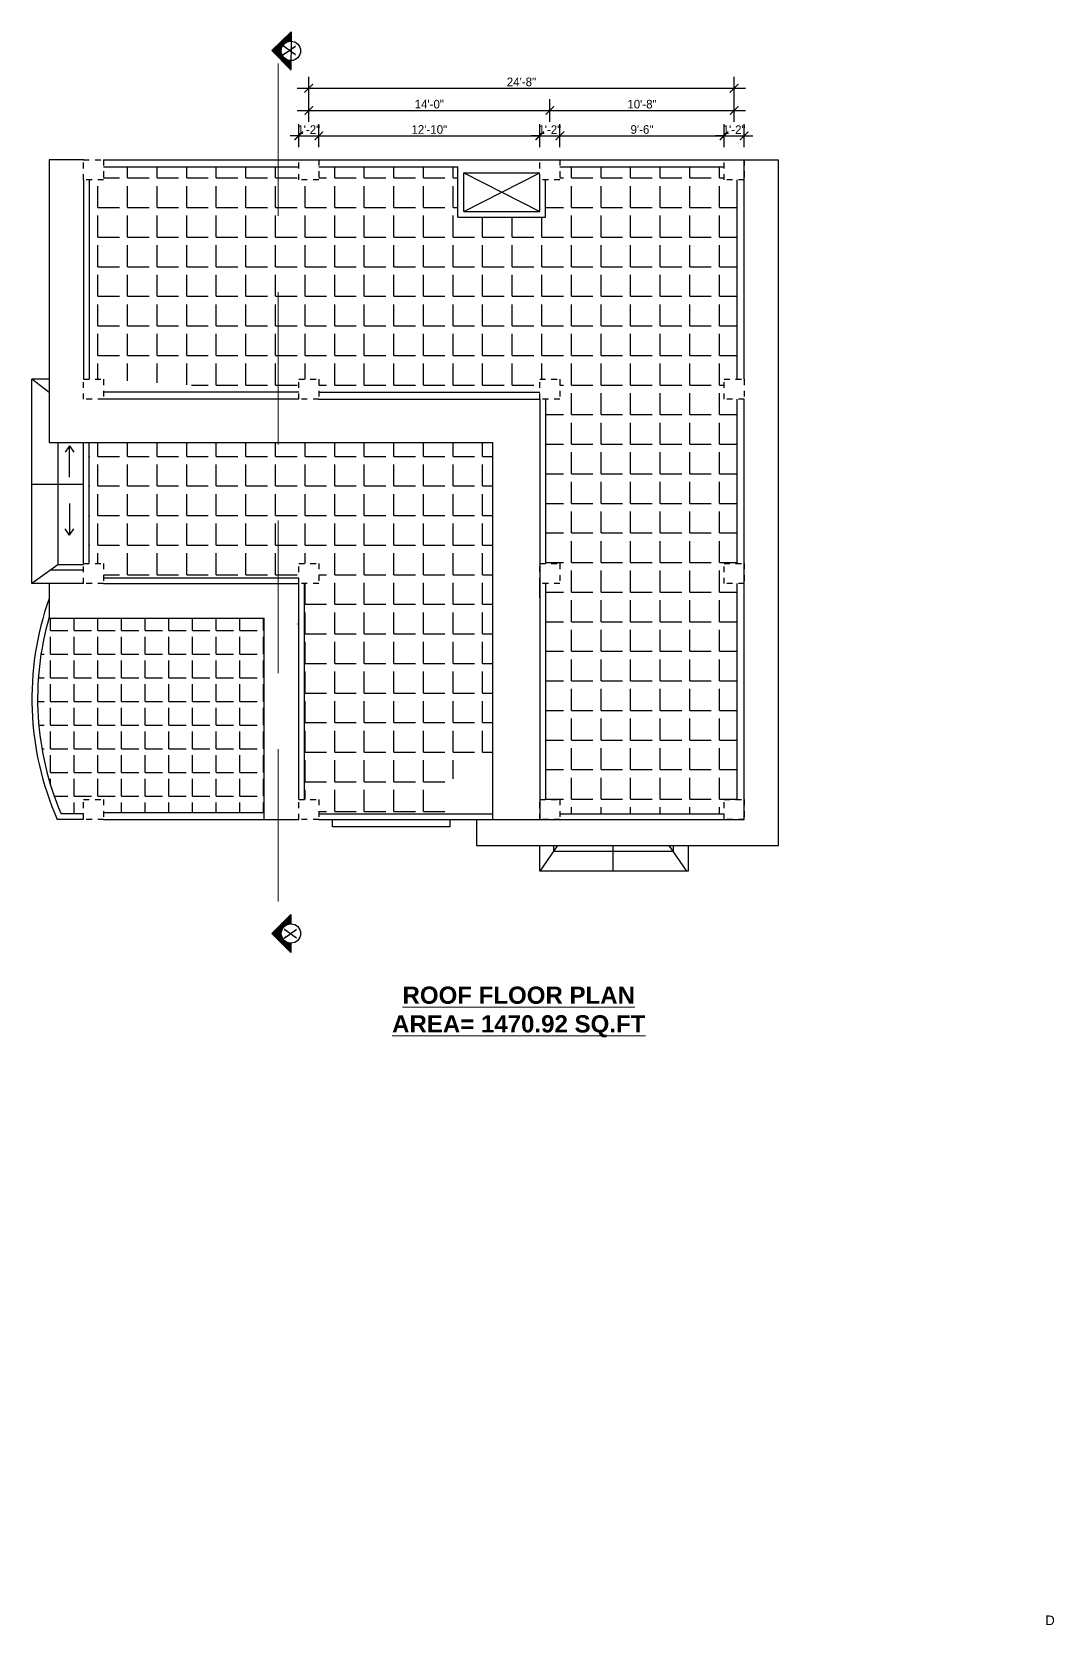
# Model space of a CAD drawing. Header units: inches. Extents: x -343 to 13887, y -13069 to -746.
# Drawn here: x 6872 to 7585, y -12208 to -11097 of the extents above; entities that cross this region are included whole.
import ezdxf

# ---------------------------------------------------------------- set-up
doc = ezdxf.new("R2010")
doc.units = ezdxf.units.IN
doc.header["$LTSCALE"] = 17
doc.header["$MEASUREMENT"] = 0
for name, pattern in [('21_FP_00$0$HIDDEN', [0.375, 0.25, -0.125]), ('Dash1', [0.4724409448818896, 0.2362204724409448, -0.2362204724409448]), ('PHANTOM2', [1.25, 0.625, -0.125, 0.125, -0.125, 0.125, -0.125])]:
    doc.linetypes.add(name, pattern=pattern)
for name, color, linetype, lineweight in [('25 BOT BAR', 12, 'Continuous', 25), ('aa_dim', 5, 'Continuous', 9), ('aa_section_line', 2, 'PHANTOM2', 13), ('DOOR & WIN', 1, 'Continuous', 25), ('OUTLINE', 1, 'Continuous', 25), ('TEXT', 231, 'Continuous', 20)]:
    doc.layers.add(name, color=color, linetype=linetype, lineweight=lineweight)
doc.layers.add('A-Sect-Iden', color=111, linetype='Continuous')
doc.styles.add('ARCHITECTURE', font='stylu.ttf')
doc.styles.add('HEADING', font='swissel.ttf')
doc.dimstyles.new('8 SCALE', dxfattribs={"dimscale": 0, "dimtxt": 6, "dimasz": 6, "dimexe": 8, "dimexo": 8, "dimgap": 1.25, "dimtad": 1, "dimdec": 0, "dimzin": 3, "dimdsep": 46, "dimlunit": 4, "dimtxsty": 'ARCHITECTURE', "dimblk": 'ARCHTICK', "dimcen": 8, "dimdle": 8, "dimclrd": 5, "dimclre": 5, "dimclrt": 7, "dimadec": 0, "dimazin": 0, "dimtfac": 0.75, "dimtdec": 0, "dimtix": 1, "dimtmove": 2, "dimatfit": 3, "dimldrblk": 'ARCHTICK', "dimfxl": 8, "dimfxlon": 1, "dimtolj": 1, "dimtzin": 0, "dimlwd": -1, "dimlwe": -1, "dimarcsym": 0})
pattern_1 = [(0, (-4219.174467211269, -895.3404075170984), (0, 20.625), [15, -5.625]), (90, (-4219.174467211269, -895.3404075170984), (-20.625, 1.262917011620708e-15), [15, -5.625])]
pattern_2 = [(0, (-4219.174467211269, 0), (0, 20.625), [15, -5.625]), (90, (-4219.174467211269, 0), (-20.625, 1.262917011620708e-15), [15, -5.625])]

# ---------------------------------------------------------------- blocks, each defined once
blk = doc.blocks.new('_ArchTick')
at = {"color": 0, "linetype": 'ByBlock', "const_width": 0.15}
blk.add_lwpolyline([(-0.5, -0.5), (0.5, 0.5)], dxfattribs=at)
blk = doc.blocks.new('*D3055')
at = {"layer": 'Defpoints', "color": 0, "transparency": 16777216}
for p in [(7072.292997429118, -11169.93709188835), (7058.292997429118, -11186.67711811587), (7072.292997429118, -11186.67711811587)]:
    blk.add_point(p, dxfattribs=at)
at = {"layer": 'OUTLINE', "color": 5, "transparency": 16777216}
for p, q in [((7058.292997429118, -11177.93709188835), (7058.292997429118, -11161.93709188835)), ((7072.292997429118, -11177.93709188835), (7072.292997429118, -11161.93709188835)), ((7058.292997429118, -11169.93709188835), (7052.292997429118, -11169.93709188835)), ((7058.292997429118, -11169.93709188835), (7072.292997429118, -11169.93709188835)), ((7072.292997429118, -11169.93709188835), (7078.292997429118, -11169.93709188835))]:
    blk.add_line(p, q, dxfattribs=at)
at = {"layer": 'OUTLINE', "color": 5, "transparency": 16777216, "xscale": 6, "yscale": 6, "zscale": 6}
blk.add_blockref('_ArchTick', (7058.292997429118, -11169.93709188835), dxfattribs=at)
at = {"layer": 'OUTLINE', "color": 5, "transparency": 16777216, "xscale": 6, "yscale": 6, "zscale": 6, "rotation": 180}
blk.add_blockref('_ArchTick', (7072.292997429118, -11169.93709188835), dxfattribs=at)
at = {"layer": 'OUTLINE', "color": 7, "transparency": 16777216, "insert": (7065.292997429118, -11165.62779467019), "char_height": 6, "attachment_point": 5, "style": 'ARCHITECTURE'}
blk.add_mtext('\\A1;1\'-2"', dxfattribs=at)
blk = doc.blocks.new('*D3056')
at = {"layer": 'Defpoints', "color": 0, "transparency": 16777216}
for p in [(7226.292997429118, -11169.93709188835), (7072.292997429118, -11186.67711811587), (7226.292997429118, -11186.67711811587)]:
    blk.add_point(p, dxfattribs=at)
at = {"layer": 'OUTLINE', "color": 5, "transparency": 16777216}
for p, q in [((7072.292997429118, -11177.93709188835), (7072.292997429118, -11161.93709188835)), ((7226.292997429118, -11177.93709188835), (7226.292997429118, -11161.93709188835)), ((7064.292997429118, -11169.93709188835), (7234.292997429118, -11169.93709188835))]:
    blk.add_line(p, q, dxfattribs=at)
at = {"layer": 'OUTLINE', "color": 5, "transparency": 16777216, "xscale": 6, "yscale": 6, "zscale": 6, "rotation": 180}
blk.add_blockref('_ArchTick', (7072.292997429118, -11169.93709188835), dxfattribs=at)
at = {"layer": 'OUTLINE', "color": 5, "transparency": 16777216, "xscale": 6, "yscale": 6, "zscale": 6}
blk.add_blockref('_ArchTick', (7226.292997429118, -11169.93709188835), dxfattribs=at)
at = {"layer": 'OUTLINE', "color": 7, "transparency": 16777216, "insert": (7149.292997429118, -11165.57947841836), "char_height": 6, "attachment_point": 5, "style": 'ARCHITECTURE'}
blk.add_mtext('\\A1;12\'-10"', dxfattribs=at)
blk = doc.blocks.new('*D3057')
at = {"layer": 'Defpoints', "color": 0, "transparency": 16777216}
for p in [(7240.292997429118, -11169.93709188835), (7226.292997429118, -11186.67711811587), (7240.292997429118, -11186.67711811587)]:
    blk.add_point(p, dxfattribs=at)
at = {"layer": 'OUTLINE', "color": 5, "transparency": 16777216}
for p, q in [((7226.292997429118, -11177.93709188835), (7226.292997429118, -11161.93709188835)), ((7240.292997429118, -11177.93709188835), (7240.292997429118, -11161.93709188835)), ((7226.292997429118, -11169.93709188835), (7220.292997429118, -11169.93709188835)), ((7226.292997429118, -11169.93709188835), (7240.292997429118, -11169.93709188835)), ((7240.292997429118, -11169.93709188835), (7246.292997429118, -11169.93709188835))]:
    blk.add_line(p, q, dxfattribs=at)
at = {"layer": 'OUTLINE', "color": 5, "transparency": 16777216, "xscale": 6, "yscale": 6, "zscale": 6}
blk.add_blockref('_ArchTick', (7226.292997429118, -11169.93709188835), dxfattribs=at)
at = {"layer": 'OUTLINE', "color": 5, "transparency": 16777216, "xscale": 6, "yscale": 6, "zscale": 6, "rotation": 180}
blk.add_blockref('_ArchTick', (7240.292997429118, -11169.93709188835), dxfattribs=at)
at = {"layer": 'OUTLINE', "color": 7, "transparency": 16777216, "insert": (7233.292997429118, -11165.62779467019), "char_height": 6, "attachment_point": 5, "style": 'ARCHITECTURE'}
blk.add_mtext('\\A1;1\'-2"', dxfattribs=at)
blk = doc.blocks.new('*D3058')
at = {"layer": 'Defpoints', "color": 0, "transparency": 16777216}
for p in [(7354.756016142492, -11169.93709188835), (7240.292997429118, -11186.67711811587), (7354.756016142492, -11186.67711811587)]:
    blk.add_point(p, dxfattribs=at)
at = {"layer": 'OUTLINE', "color": 5, "transparency": 16777216}
for p, q in [((7240.292997429118, -11177.93709188835), (7240.292997429118, -11161.93709188835)), ((7354.756016142492, -11177.93709188835), (7354.756016142492, -11161.93709188835)), ((7232.292997429118, -11169.93709188835), (7362.756016142492, -11169.93709188835))]:
    blk.add_line(p, q, dxfattribs=at)
at = {"layer": 'OUTLINE', "color": 5, "transparency": 16777216, "xscale": 6, "yscale": 6, "zscale": 6, "rotation": 180}
blk.add_blockref('_ArchTick', (7240.292997429118, -11169.93709188835), dxfattribs=at)
at = {"layer": 'OUTLINE', "color": 5, "transparency": 16777216, "xscale": 6, "yscale": 6, "zscale": 6}
blk.add_blockref('_ArchTick', (7354.756016142492, -11169.93709188835), dxfattribs=at)
at = {"layer": 'OUTLINE', "color": 7, "transparency": 16777216, "insert": (7297.524506785805, -11165.57508603183), "char_height": 6, "attachment_point": 5, "style": 'ARCHITECTURE'}
blk.add_mtext('\\A1;9\'-6"', dxfattribs=at)
blk = doc.blocks.new('*D3059')
at = {"layer": 'Defpoints', "color": 0, "transparency": 16777216}
for p in [(7368.756016142492, -11169.93709188835), (7354.756016142492, -11186.67711811587), (7368.756016142492, -11186.67711811587)]:
    blk.add_point(p, dxfattribs=at)
at = {"layer": 'OUTLINE', "color": 5, "transparency": 16777216}
for p, q in [((7354.756016142492, -11177.93709188835), (7354.756016142492, -11161.93709188835)), ((7368.756016142492, -11177.93709188835), (7368.756016142492, -11161.93709188835)), ((7354.756016142492, -11169.93709188835), (7348.756016142492, -11169.93709188835)), ((7354.756016142492, -11169.93709188835), (7368.756016142492, -11169.93709188835)), ((7368.756016142492, -11169.93709188835), (7374.756016142492, -11169.93709188835))]:
    blk.add_line(p, q, dxfattribs=at)
at = {"layer": 'OUTLINE', "color": 5, "transparency": 16777216, "xscale": 6, "yscale": 6, "zscale": 6}
blk.add_blockref('_ArchTick', (7354.756016142492, -11169.93709188835), dxfattribs=at)
at = {"layer": 'OUTLINE', "color": 5, "transparency": 16777216, "xscale": 6, "yscale": 6, "zscale": 6, "rotation": 180}
blk.add_blockref('_ArchTick', (7368.756016142492, -11169.93709188835), dxfattribs=at)
at = {"layer": 'OUTLINE', "color": 7, "transparency": 16777216, "insert": (7361.756016142492, -11165.62779467019), "char_height": 6, "attachment_point": 5, "style": 'ARCHITECTURE'}
blk.add_mtext('\\A1;1\'-2"', dxfattribs=at)
blk = doc.blocks.new('*D3060')
at = {"layer": 'Defpoints', "color": 0, "transparency": 16777216}
for p in [(7233.292997429118, -11152.29821012034), (7065.292997429118, -11193.67711811587), (7233.292997429118, -11193.67711811587)]:
    blk.add_point(p, dxfattribs=at)
at = {"layer": 'OUTLINE', "color": 5, "transparency": 16777216}
for p, q in [((7057.292997429118, -11152.29821012034), (7241.292997429118, -11152.29821012034)), ((7065.292997429118, -11160.29821012034), (7065.292997429118, -11144.29821012034)), ((7233.292997429118, -11160.29821012034), (7233.292997429118, -11144.29821012034))]:
    blk.add_line(p, q, dxfattribs=at)
at = {"layer": 'OUTLINE', "color": 5, "transparency": 16777216, "xscale": 6, "yscale": 6, "zscale": 6, "rotation": 180}
blk.add_blockref('_ArchTick', (7065.292997429118, -11152.29821012034), dxfattribs=at)
at = {"layer": 'OUTLINE', "color": 5, "transparency": 16777216, "xscale": 6, "yscale": 6, "zscale": 6}
blk.add_blockref('_ArchTick', (7233.292997429118, -11152.29821012034), dxfattribs=at)
at = {"layer": 'OUTLINE', "color": 7, "transparency": 16777216, "insert": (7149.292997429118, -11147.89228039852), "char_height": 6, "attachment_point": 5, "style": 'ARCHITECTURE'}
blk.add_mtext('\\A1;14\'-0"', dxfattribs=at)
blk = doc.blocks.new('*D3061')
at = {"layer": 'Defpoints', "color": 0, "transparency": 16777216}
for p in [(7361.756016142494, -11152.29821012034), (7233.292997429118, -11193.67711811587), (7361.756016142494, -11193.67711811589)]:
    blk.add_point(p, dxfattribs=at)
at = {"layer": 'OUTLINE', "color": 5, "transparency": 16777216}
for p, q in [((7225.292997429118, -11152.29821012034), (7369.756016142494, -11152.29821012034)), ((7233.292997429118, -11160.29821012034), (7233.292997429118, -11144.29821012034)), ((7361.756016142494, -11160.29821012034), (7361.756016142494, -11144.29821012034))]:
    blk.add_line(p, q, dxfattribs=at)
at = {"layer": 'OUTLINE', "color": 5, "transparency": 16777216, "xscale": 6, "yscale": 6, "zscale": 6, "rotation": 180}
blk.add_blockref('_ArchTick', (7233.292997429118, -11152.29821012034), dxfattribs=at)
at = {"layer": 'OUTLINE', "color": 5, "transparency": 16777216, "xscale": 6, "yscale": 6, "zscale": 6}
blk.add_blockref('_ArchTick', (7361.756016142494, -11152.29821012034), dxfattribs=at)
at = {"layer": 'OUTLINE', "color": 7, "transparency": 16777216, "insert": (7297.524506785806, -11147.92302710423), "char_height": 6, "attachment_point": 5, "style": 'ARCHITECTURE'}
blk.add_mtext('\\A1;10\'-8"', dxfattribs=at)
blk = doc.blocks.new('*D3062')
at = {"layer": 'Defpoints', "color": 0, "transparency": 16777216}
for p in [(7361.756016142494, -11136.77428875027), (7065.292997429118, -11193.67711811587), (7361.756016142494, -11193.67711811589)]:
    blk.add_point(p, dxfattribs=at)
at = {"layer": 'OUTLINE', "color": 5, "transparency": 16777216}
for p, q in [((7065.292997429118, -11144.77428875027), (7065.292997429118, -11128.77428875027)), ((7361.756016142494, -11144.77428875027), (7361.756016142494, -11128.77428875027)), ((7057.292997429118, -11136.77428875027), (7369.756016142494, -11136.77428875027))]:
    blk.add_line(p, q, dxfattribs=at)
at = {"layer": 'OUTLINE', "color": 5, "transparency": 16777216, "xscale": 6, "yscale": 6, "zscale": 6, "rotation": 180}
blk.add_blockref('_ArchTick', (7065.292997429118, -11136.77428875027), dxfattribs=at)
at = {"layer": 'OUTLINE', "color": 5, "transparency": 16777216, "xscale": 6, "yscale": 6, "zscale": 6}
blk.add_blockref('_ArchTick', (7361.756016142494, -11136.77428875027), dxfattribs=at)
at = {"layer": 'OUTLINE', "color": 7, "transparency": 16777216, "insert": (7213.524506785806, -11132.39032096111), "char_height": 6, "attachment_point": 5, "style": 'ARCHITECTURE'}
blk.add_mtext('\\A1;24\'-8"', dxfattribs=at)

msp = doc.modelspace()

# ---------------------------------------------------------------- hatches: boundary and pattern name
at = {"layer": 'A-Sect-Iden', "ltscale": 0.5}
h = msp.add_hatch(dxfattribs=at)
h.set_pattern_fill('ANSI37', color=2, scale=5, angle=-7.63333123551244e-14, style=0)
h.set_pattern_definition([(44.99999999999984, (-18796.24809235542, -17292.25292817382), (-0.4419417382415918, 0.4419417382415924), []), (134.9999999999999, (-18796.24809235542, -17292.25292817382), (-0.4419417382415926, -0.4419417382415917), [])])
h.paths.add_polyline_path([(7052.757922448705, -11117.48501952347), (7052.690844398392, -11123.97731369635), (7039.585725457055, -11110.59856479112), (7052.964474362256, -11097.49344584976), (7052.897396311942, -11103.98574002264, 1)])
h = msp.add_hatch(dxfattribs=at)
h.set_pattern_fill('ANSI37', color=2, scale=5, angle=-7.63333123551244e-14, style=0)
h.set_pattern_definition([(44.99999999999984, (-18796.22348786117, -17907.62683826388), (-0.4419417382415918, 0.4419417382415924), []), (134.9999999999999, (-18796.22348786117, -17907.62683826388), (-0.4419417382415926, -0.4419417382415917), [])])
h.paths.add_polyline_path([(7052.851238816944, -11732.85893873123), (7052.851238816944, -11739.35157941836), (7039.60859812982, -11726.10893873123), (7052.851238816944, -11712.86629804411), (7052.851238816944, -11719.35893873123, 1)])
at = {"layer": 'OUTLINE'}
h = msp.add_hatch(dxfattribs=at)
h.set_pattern_fill('ANGLE', color=8, scale=75)
h.set_pattern_definition(pattern_2)
h.paths.add_polyline_path([(7043.862188909164, -11191.67711811587), (6922.292997429118, -11191.67711811587), (6922.292997429118, -11200.67711811587), (6912.292997429118, -11200.67711811587), (6912.292997429118, -11339.67711811587), (6922.292997429118, -11339.67711811587), (7043.858928345336, -11347.72192236768)])
h = msp.add_hatch(dxfattribs=at)
h.set_pattern_fill('ANGLE', color=8, scale=75)
h.set_pattern_definition(pattern_2)
h.paths.add_polyline_path([(7363.756016142472, -11353.67711811589), (7354.756016142492, -11353.67711811589), (7354.756016142492, -11339.67711811589), (7363.756016142477, -11339.67711811589), (7363.756016142492, -11200.67711811589), (7354.756016142492, -11200.67711811589), (7354.756016142492, -11191.67711811587), (7240.292997429118, -11191.67711811587), (7240.292997429118, -11200.67711811587), (7230.292997429118, -11200.67711811587), (7230.29299742912, -11226.67711811587), (7169.292997429118, -11226.67711811587), (7169.292997429118, -11191.67711811587), (7072.292997429118, -11191.67711811587), (7072.292997429118, -11200.67711811587), (7058.292997429118, -11200.67711811587), (7058.292997429118, -11191.67711811587), (7043.862188909165, -11191.67711811587), (7043.858908386474, -11348.67711811587), (7058.292997429118, -11348.67711811587), (7058.292997429118, -11339.67711811587), (7072.292997429118, -11339.67711811587), (7072.292997429118, -11348.67711811587), (7226.292997429118, -11348.67711811587), (7226.292997429118, -11339.67711811587), (7240.292997429118, -11339.67711811587), (7240.292997429118, -11353.67711811587), (7230.29299742912, -11353.67711811587), (7230.29299742912, -11468.15991145802), (7240.292997429067, -11468.15991145802), (7240.292997429067, -11482.15991145802), (7230.29299742912, -11482.15991145802), (7230.29299742912, -11632.67711811584), (7240.292997429071, -11632.67711811584), (7240.292997429071, -11642.67711811586), (7354.756016142446, -11642.67711811586), (7354.756016142446, -11632.67711811587), (7363.756016142448, -11632.67711811587), (7363.756016142461, -11482.15991145805), (7354.756016142443, -11482.15991145805), (7354.756016142443, -11468.15991145805), (7363.756016142464, -11468.15991145805)])
h = msp.add_hatch(dxfattribs=at)
h.set_pattern_fill('ANGLE', color=8, scale=75)
h.set_pattern_definition(pattern_1)
h.paths.add_polyline_path([(7043.856202837165, -11478.15991145802), (7043.858803911229, -11383.67711811587), (6912.292997429067, -11383.67711811587), (6912.292997429067, -11468.15991145802), (6922.292997429067, -11468.15991145802), (6922.292997429067, -11478.15991145802)])
h = msp.add_hatch(dxfattribs=at)
h.set_pattern_fill('ANGLE', color=8, scale=75)
h.set_pattern_definition(pattern_1)
edge = h.paths.add_edge_path()
edge.add_line((7193.292997429118, -11383.67711811587), (7072.292997429118, -11383.67711811587))
edge.add_line((7072.292997429118, -11383.67711811587), (7058.292997429118, -11383.67711811587))
edge.add_line((7058.292997429118, -11383.67711811587), (7043.858803911229, -11383.67711811587))
edge.add_line((7043.858803911229, -11383.67711811587), (7043.856202837165, -11478.15991145802))
edge.add_line((7043.856202837165, -11478.15991145802), (7058.292997429067, -11478.15991145802))
edge.add_line((7058.292997429067, -11478.15991145802), (7058.292997429067, -11468.15991145802))
edge.add_line((7058.292997429067, -11468.15991145802), (7072.292997429067, -11468.15991145802))
edge.add_line((7072.292997429067, -11468.15991145802), (7072.292997429067, -11482.15991145802))
edge.add_line((7072.292997429067, -11482.15991145802), (7062.292997429067, -11482.15991145802))
edge.add_line((7062.292997429067, -11482.15991145802), (7062.292997429071, -11632.67711811584))
edge.add_line((7062.292997429071, -11632.67711811584), (7072.292997429071, -11632.67711811584))
edge.add_line((7072.292997429071, -11632.67711811584), (7072.292997429071, -11642.67711811587))
edge.add_line((7072.292997429071, -11642.67711811587), (7160.349674158542, -11642.67711811587))
edge.add_line((7160.349674158542, -11642.67711811587), (7160.349674158542, -11636.87711811566))
edge.add_arc((7194.730054470912, -11636.85711811579), 34.38038612964085, 89.72845043941197, 180.0333305054694, ccw=False)
edge.add_line((7194.89299742892, -11602.47711811556), (7194.89299742892, -11601.67711811587))
edge.add_line((7194.89299742892, -11601.67711811587), (7193.292997429118, -11601.67711811587))
edge.add_line((7193.292997429118, -11601.67711811587), (7193.292997429118, -11383.67711811587))
h = msp.add_hatch(dxfattribs=at)
h.set_pattern_fill('ANGLE', color=8, scale=60)
h.set_pattern_definition([(0, (-4219.174467211269, -2060.281686584698), (0, 16.5), [12, -4.5]), (90, (-4219.174467211269, -2060.281686584698), (-16.5, 1.010333609296567e-15), [12, -4.5])])
edge = h.paths.add_edge_path()
edge.add_line((6884.292997428876, -11506.15991145802), (6884.292997428875, -11505.62967022809))
edge.add_arc((7081.853801580372, -11562.41851478683), 205.5608041512366, 163.9627051058081, 202.9817116033391)
edge.add_line((6892.608456076234, -11642.67711811584), (6908.292997429071, -11642.67711811584))
edge.add_line((6908.292997429071, -11642.67711811584), (6908.292997429071, -11632.67711811584))
edge.add_line((6908.292997429071, -11632.67711811584), (6922.292997429071, -11632.67711811584))
edge.add_line((6922.292997429071, -11632.67711811584), (6922.292997429071, -11641.67711811584))
edge.add_line((6922.292997429071, -11641.67711811584), (7034.291330869144, -11641.67711811586))
edge.add_line((7034.291330869144, -11641.67711811586), (7034.294663988991, -11506.15991145802))
edge.add_line((7034.294663988991, -11506.15991145802), (6884.292997428876, -11506.15991145802))

# ---------------------------------------------------------------- linework, layer by layer
at = {"layer": '25 BOT BAR'}
for p, q in [((6908.292997429118, -11186.67711811587), (6884.292997429118, -11186.67711811587)), ((6884.292997429118, -11186.67711811587), (6884.292997429118, -11383.67711811587)), ((6922.292997429118, -11186.67711811587), (7058.292997429118, -11186.67711811587)), ((6922.292997429118, -11191.67711811587), (7058.292997429118, -11191.67711811587)), ((7173.292997429118, -11222.67711811587), (7226.292997429118, -11195.67711811587)), ((7173.292997429118, -11195.67711811587), (7226.292997429118, -11222.67711811587)), ((6908.292997429118, -11200.67711811587), (6908.292997429118, -11339.67711811587)), ((6912.292997429118, -11200.67711811587), (6912.292997429118, -11339.67711811587)), ((7058.292997429016, -11348.67711811587), (6922.292997429118, -11348.67711811587)), ((7072.292997429118, -11348.67711811587), (7226.292997429118, -11348.67711811587)), ((7058.292997429016, -11353.67711811587), (6922.292997429118, -11353.67711811587)), ((7072.292997429118, -11353.67711811587), (7226.292997429118, -11353.67711811587)), ((7226.292997429118, -11353.67711811587), (7226.292997429118, -11646.67711811587)), ((7230.29299742912, -11353.67711811587), (7230.29299742912, -11468.15991145802)), ((7368.75601614247, -11384.46322084139), (7368.75601614247, -11353.67711811589)), ((6884.292997429118, -11383.67711811587), (7193.292997429118, -11383.67711811587)), ((6908.292997429067, -11468.15991145802), (6908.292997429067, -11383.67711811587)), ((6912.292997429067, -11468.15991145802), (6912.292997429067, -11383.67711811587)), ((7193.292997429118, -11383.67711811587), (7193.292997429118, -11646.67711811587)), ((6884.292997428875, -11482.15991145802), (6884.292997428875, -11506.15991145802)), ((6922.292997429067, -11478.15991145802), (7058.292997429067, -11478.15991145802)), ((6922.292997429067, -11482.15991145802), (7058.292997429067, -11482.15991145802)), ((7058.292997429071, -11632.67711811584), (7058.292997429067, -11482.15991145802)), ((7062.292997429071, -11632.67711811584), (7062.292997429067, -11482.15991145802)), ((7226.292997429071, -11492.15991145802), (7226.292997429071, -11482.15991145802)), ((7230.29299742912, -11482.15991145802), (7230.29299742912, -11632.67711811584)), ((6884.292997428875, -11506.15991145802), (7034.292997429067, -11506.15991145802)), ((7034.292997429067, -11646.67711811586), (7034.292997429067, -11506.15991145802)), ((7057.492997428848, -11510.1032347286), (7058.292997429066, -11510.1032347286)), ((6922.292997429073, -11641.67711811584), (7034.292997429067, -11641.67711811586)), ((6922.292997429071, -11646.67711811584), (7058.292997429126, -11646.67711811587)), ((7081.792997429096, -11651.67711811587), (7081.792997429096, -11646.67711811587)), ((7163.792997429098, -11651.67711811587), (7081.792997429096, -11651.67711811587)), ((7163.792997429098, -11651.67711811587), (7163.792997429098, -11646.67711811587)), ((7240.292997429071, -11642.67711811586), (7354.756016142446, -11642.67711811586))]:
    msp.add_line(p, q, dxfattribs=at)
for radius, start, end in [(209.560804151259, 160.5164659594698, 203.7077946670416), (205.560804151259, 163.9627051058046, 202.9817116033394)]:
    msp.add_arc((7081.853801580395, -11562.41851478683), radius, start, end, dxfattribs=at)
at = {"layer": 'A-Sect-Iden', "ltscale": 0.5}
for points in [[(7052.942041950955, -11102.98748579192), (7052.72535755394, -11123.95975379208), (7039.62023861257, -11110.58100488685), (7052.9989875178, -11097.47588594549), (7052.942041950955, -11102.98748579192)], [(7052.851238816944, -11732.85893873123), (7052.851238816944, -11739.35157941836), (7039.60859812982, -11726.10893873123), (7052.851238816944, -11712.86629804411), (7052.851238816944, -11719.35893873123)]]:
    msp.add_lwpolyline(points, dxfattribs=at)
for centre, radius in [((7052.827659380324, -11110.73537977305), 6.749999999999998), ((7052.851238816944, -11726.10893873123), 6.75)]:
    msp.add_circle(centre, radius, dxfattribs=at)
at = {"layer": 'aa_section_line', "linetype": '21_FP_00$0$HIDDEN', "ltscale": 25}
msp.add_line((7043.863697369812, -11119.48486581087), (7043.851290117953, -11713.27394329815), dxfattribs=at)
at = {"layer": 'DOOR & WIN'}
for p, q in [((7058.292997429118, -11186.67711811587), (7368.756016142492, -11186.67711811587)), ((7072.292997429118, -11191.67711811587), (7169.292997429118, -11191.67711811587)), ((7173.292997429118, -11195.67711811587), (7226.292997429118, -11195.67711811587)), ((7240.292997429118, -11191.67711811587), (7354.756016142492, -11191.67711811587)), ((7368.756016142475, -11339.67711811589), (7368.756016142492, -11186.67711811587)), ((7392.756016142446, -11664.67711811584), (7392.756016142492, -11186.67711811584)), ((7363.756016142477, -11339.67711811589), (7363.756016142492, -11200.67711811589)), ((7169.292997429118, -11226.67711811587), (7230.29299742912, -11226.67711811587)), ((7173.292997429118, -11222.67711811587), (7226.292997429118, -11222.67711811587)), ((6872.292997429138, -11482.15991145783), (6872.292997429138, -11339.67711811587)), ((6872.292997429138, -11482.15991145764), (6872.292997429138, -11343.67711811567)), ((7363.756016142464, -11468.15991145805), (7363.756016142472, -11353.67711811589)), ((7368.756016142446, -11646.67711811587), (7368.75601614247, -11384.46322084139)), ((7363.756016142448, -11632.67711811587), (7363.756016142461, -11482.15991145805)), ((7072.292997429071, -11642.67711811587), (7193.292997429118, -11642.67711811587)), ((7072.292997429071, -11646.67711811587), (7368.756016142446, -11646.67711811587))]:
    msp.add_line(p, q, dxfattribs=at)
at = {"layer": 'DOOR & WIN', "color": 6, "linetype": 'Dash1'}
for points in [[(6908.292997429118, -11186.67711811587), (6922.292997429118, -11186.67711811587), (6922.292997429118, -11200.67711811587), (6908.292997429118, -11200.67711811587)], [(7058.292997429118, -11186.67711811587), (7072.292997429118, -11186.67711811587), (7072.292997429118, -11200.67711811587), (7058.292997429118, -11200.67711811587)], [(7226.292997429118, -11186.67711811587), (7240.292997429118, -11186.67711811587), (7240.292997429118, -11200.67711811587), (7226.292997429118, -11200.67711811587)], [(7354.756016142492, -11186.67711811589), (7368.756016142492, -11186.67711811589), (7368.756016142492, -11200.67711811589), (7354.756016142492, -11200.67711811589)], [(6908.292997429118, -11339.67711811587), (6922.292997429118, -11339.67711811587), (6922.292997429118, -11353.67711811587), (6908.292997429118, -11353.67711811587)], [(7058.292997429118, -11339.67711811587), (7072.292997429118, -11339.67711811587), (7072.292997429118, -11353.67711811587), (7058.292997429118, -11353.67711811587)], [(7226.292997429118, -11339.67711811587), (7240.292997429118, -11339.67711811587), (7240.292997429118, -11353.67711811587), (7226.292997429118, -11353.67711811587)], [(7354.756016142492, -11339.67711811589), (7368.756016142492, -11339.67711811589), (7368.756016142492, -11353.67711811589), (7354.756016142492, -11353.67711811589)], [(6908.292997429067, -11468.15991145802), (6922.292997429067, -11468.15991145802), (6922.292997429067, -11482.15991145802), (6908.292997429067, -11482.15991145802)], [(7058.292997429067, -11468.15991145802), (7072.292997429067, -11468.15991145802), (7072.292997429067, -11482.15991145802), (7058.292997429067, -11482.15991145802)], [(7226.292997429067, -11468.15991145802), (7240.292997429067, -11468.15991145802), (7240.292997429067, -11482.15991145802), (7226.292997429067, -11482.15991145802)], [(7354.756016142443, -11468.15991145805), (7368.756016142443, -11468.15991145805), (7368.756016142443, -11482.15991145805), (7354.756016142443, -11482.15991145805)], [(6908.292997429071, -11632.67711811584), (6922.292997429071, -11632.67711811584), (6922.292997429071, -11646.67711811584), (6908.292997429071, -11646.67711811584)], [(7058.292997429071, -11632.67711811584), (7072.292997429071, -11632.67711811584), (7072.292997429071, -11646.67711811584), (7058.292997429071, -11646.67711811584)], [(7226.292997429071, -11632.67711811584), (7240.292997429071, -11632.67711811584), (7240.292997429071, -11646.67711811584), (7226.292997429071, -11646.67711811584)], [(7354.756016142446, -11632.67711811587), (7368.756016142446, -11632.67711811587), (7368.756016142446, -11646.67711811587), (7354.756016142446, -11646.67711811587)]]:
    msp.add_lwpolyline(points, close=True, dxfattribs=at)
at = {"layer": 'OUTLINE'}
for p, q in [((7169.292997429118, -11226.67711811587), (7169.292997429118, -11191.67711811587)), ((7173.292997429118, -11222.67711811587), (7173.292997429118, -11195.67711811587)), ((7368.756016142492, -11186.67711811587), (7392.756016142492, -11186.67711811587)), ((7226.29299742912, -11222.67711811587), (7226.292997429118, -11200.67711811587)), ((7230.29299742912, -11226.67711811587), (7230.292997429118, -11200.67711811587)), ((6884.292997429116, -11339.67711811587), (6872.292997429138, -11339.67711811587)), ((6884.292997429116, -11349.01045144919), (6872.29299742914, -11339.67711811587)), ((6890.292997429138, -11383.67711811587), (6890.292997429138, -11469.15991145764)), ((6898.570220162188, -11386.00191996839), (6895.570220162188, -11390.50191996839)), ((6898.570220162188, -11408.00191996839), (6898.570220162188, -11386.00191996839)), ((6898.570220162188, -11386.00191996839), (6901.570220162188, -11390.50191996839)), ((6872.292997429138, -11412.91851478665), (6908.292997429138, -11412.91851478665)), ((6898.570220162188, -11426.35985910443), (6898.570220162188, -11448.35985910443)), ((6898.570220162188, -11448.35985910443), (6895.570220162188, -11443.85985910443)), ((6898.570220162188, -11448.35985910443), (6901.570220162188, -11443.85985910443)), ((6890.292997429138, -11469.15991145764), (6872.292997429138, -11482.15991145764)), ((6908.292997429135, -11472.77102256875), (6885.292997429138, -11472.77102256875)), ((6908.292997429135, -11469.15991145764), (6890.292997429138, -11469.15991145764)), ((6892.608456076234, -11482.15991145783), (6872.292997429138, -11482.15991145783)), ((6908.292997429133, -11482.15991145783), (6892.608456076234, -11482.15991145783)), ((6908.292997429071, -11646.67711811584), (6889.978273173127, -11646.67711811583)), ((6908.292997429071, -11642.67711811584), (6892.608456076265, -11642.67711811584)), ((7182.292997429126, -11646.67711811584), (7182.292997429126, -11664.67711811592)), ((7182.292997429126, -11664.67711811592), (7392.756016142446, -11664.67711811583)), ((7226.292997429071, -11682.67711811584), (7226.292997429071, -11664.67711811591)), ((7238.608786902734, -11664.6771181159), (7226.292997429071, -11682.67711811587)), ((7235.871944797491, -11664.6771181159), (7235.871944797491, -11668.67711811587)), ((7235.871944797491, -11668.67711811587), (7319.177068773985, -11668.67711811587)), ((7277.52450678574, -11682.67711811587), (7277.524506785738, -11664.67711811589)), ((7328.756016142404, -11682.67711811587), (7316.440226668719, -11664.67711811587)), ((7319.177068773985, -11664.67711811586), (7319.177068773985, -11668.67711811587)), ((7329.756016142408, -11664.67711811586), (7329.756016142408, -11682.67711811586)), ((7329.756016142408, -11682.67711811586), (7226.292997429071, -11682.67711811584))]:
    msp.add_line(p, q, dxfattribs=at)

# ---------------------------------------------------------------- texts
at = {"layer": 'A-Sect-Iden', "ltscale": 0.5, "width": 12.25, "attachment_point": 5, "style": 'HEADING'}
for insert, char_height, rotation in [((7051.723363190165, -11110.34444428708), 8.999999999999996, 269.26311153432914), ((7052.400176357125, -11726.25602763627), 8.999999999999998, 269.8550675257495)]:
    msp.add_mtext('X', dxfattribs=dict(at, insert=insert, char_height=char_height, rotation=rotation))
at = {"layer": 'aa_dim', "insert": (7581.968520734779, -12204.95924203799), "char_height": 6.72, "attachment_point": 5}
msp.add_mtext('\\A1;D', dxfattribs=at)
at = {"layer": 'TEXT', "insert": (7211.622495573432, -11763.09183238795), "char_height": 12, "width": 396.2984755026118, "attachment_point": 2}
msp.add_mtext('{\\fArial|b1|i0|c0|p34;\\LROOF FLOOR PLAN \\PAREA= 1470.92 SQ.FT}', dxfattribs=at)

# ---------------------------------------------------------------- dimensions: what is measured, and where the dimension line sits
at = {"layer": 'OUTLINE'}
for base, p1, p2, picture, middle in [((7361.756016142494, -11136.77428875027), (7065.292997429118, -11193.67711811587), (7361.756016142494, -11193.67711811589), '*D3062', (7213.524506785806, -11132.39032096111)), ((7233.292997429118, -11152.29821012034), (7065.292997429118, -11193.67711811587), (7233.292997429118, -11193.67711811587), '*D3060', (7149.292997429118, -11147.89228039852)), ((7361.756016142494, -11152.29821012034), (7233.292997429118, -11193.67711811587), (7361.756016142494, -11193.67711811589), '*D3061', (7297.524506785806, -11147.92302710423)), ((7072.292997429118, -11169.93709188835), (7058.292997429118, -11186.67711811587), (7072.292997429118, -11186.67711811587), '*D3055', (7065.292997429118, -11165.62779467019)), ((7226.292997429118, -11169.93709188835), (7072.292997429118, -11186.67711811587), (7226.292997429118, -11186.67711811587), '*D3056', (7149.292997429118, -11165.57947841836)), ((7240.292997429118, -11169.93709188835), (7226.292997429118, -11186.67711811587), (7240.292997429118, -11186.67711811587), '*D3057', (7233.292997429118, -11165.62779467019)), ((7354.756016142492, -11169.93709188835), (7240.292997429118, -11186.67711811587), (7354.756016142492, -11186.67711811587), '*D3058', (7297.524506785805, -11165.57508603183)), ((7368.756016142492, -11169.93709188835), (7354.756016142492, -11186.67711811587), (7368.756016142492, -11186.67711811587), '*D3059', (7361.756016142492, -11165.62779467019))]:
    dim = msp.add_linear_dim(base=base, p1=p1, p2=p2, dimstyle='8 SCALE', override={"dimscale": 1}, dxfattribs=at)
    dim.commit()
    dim.dimension.update_dxf_attribs({"geometry": picture, "text_midpoint": middle})

doc.saveas('drawing.dxf')
